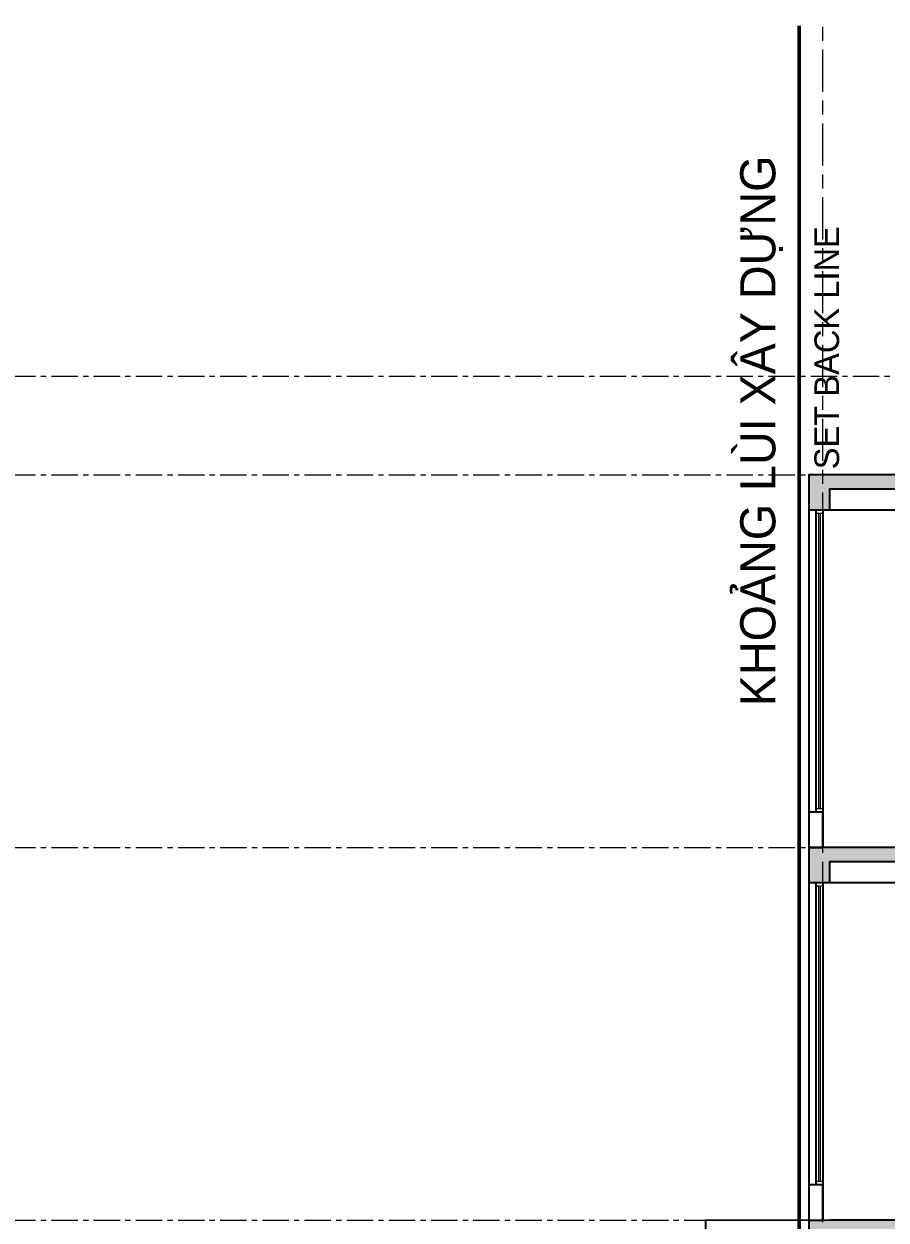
# Model space of a CAD drawing. Header units: millimetres. Extents: x -100356 to 314685, y 446 to 1273965.
# Drawn here: x 78734 to 90998, y 110705 to 127716 of the extents above; entities that cross this region are included whole.
import ezdxf
from ezdxf.xclip import XClip

# ---------------------------------------------------------------- set-up
doc = ezdxf.new("R2010")
doc.units = ezdxf.units.MM
doc.header["$XCLIPFRAME"] = 2
for name, pattern in [('20180221 BF$0$Core - tb$0$HIDDEN', [0.375, 0.25, -0.125]), ('gf$0$CENTER2', [28.575, 19.05, -3.175, 3.175, -3.175]), ('gf$0$Kume - Grid Line', [10.5, 6, -1.25, 2, -1.25]), ('section$0$CENTER', [2, 1.25, -0.25, 0.25, -0.25])]:
    doc.linetypes.add(name, pattern=pattern)
for name, color, linetype in [('FIN', 3, 'Continuous'), ('section$0$NAM', 3, 'Continuous'), ('STR', 7, 'Continuous')]:
    doc.layers.add(name, color=color, linetype=linetype)
for name, color, linetype, lineweight in [('gf$0$A.Axis', 251, 'gf$0$CENTER2', 13), ('Hatch-wall', 251, 'Continuous', 5), ('section$0$A-_FLORLEVL_E', 7, 'Continuous', 5), ('section$0$A-_WALL----_H', 1, 'Continuous', 18), ('section$0$NKC_TRUC', 8, 'section$0$CENTER', 13), ('VAT DUNG TV', 253, 'Continuous', 9)]:
    doc.layers.add(name, color=color, linetype=linetype, lineweight=lineweight)
doc.styles.add('section$0$Arial', font='Font - TrueType - Arial.ttf', dxfattribs={"width": 0.95, "height": 770})

# ---------------------------------------------------------------- blocks, each defined once
blk = doc.blocks.new('Typ Section 2')
at = {"layer": 'Hatch-wall', "ltscale": 0.5}
h = blk.add_hatch(color=256, dxfattribs=at)
h.dxf.hatch_style = 1
h.paths.add_polyline_path([(-2900, -42600), (-2900, -42300), (-3100, -42300), (-3100, -33100), (-2800, -33100), (-2800, -32800), (-3100, -32800), (-3100, -31300), (-3300, -31300), (-3300, -42300), (-3500, -42300), (-3500, -42600)])
h.paths.add_polyline_path([(-3300, -22220), (-3300, -300), (-3500, -300), (-3500, 0), (-2900, 0), (-2900, -300), (-3100, -300), (-3100, -9500), (-2800, -9500), (-2800, -9800), (-3100, -9800), (-3100, -22220)])
at = {"layer": 'STR'}
blk.add_lwpolyline([(-3300, -31300), (-3300, -42300), (-3500, -42300), (-3500, -42600), (-2900, -42600), (-2900, -42300), (-3100, -42300), (-3100, -33100), (-2800, -33100), (-2800, -32800), (-3100, -32800), (-3100, -31300)], close=True, dxfattribs=at)
blk = doc.blocks.new('Sky Section2')
at = {"layer": 'Hatch-wall', "ltscale": 0.5}
h = blk.add_hatch(color=256, dxfattribs=at)
h.dxf.hatch_style = 1
h.paths.add_polyline_path([(-5600, -11600), (-5600, -1300), (-5100, -1300), (-5100, -1600), (-5400, -1600), (-5400, -9500), (-5100, -9500), (-5100, -9800), (-5400, -9800), (-5400, -11300), (-5100, -11300), (-5100, -11600)])
h.paths.add_polyline_path([(-5600, -31300), (-5600, -42600), (-5100, -42600), (-5100, -42300), (-5400, -42300), (-5400, -33100), (-5100, -33100), (-5100, -32800), (-5400, -32800), (-5400, -31300)])
at = {"layer": 'FIN', "elevation": 0}
blk.add_lwpolyline([(-5100, -42600), (-5100, -32800)], dxfattribs=at)
at = {"layer": 'FIN'}
for points in [[(-5100, -42400), (-800, -42400)], [(-5100, -42500), (-800, -42500)], [(-5100, -42600), (-300, -42600)]]:
    blk.add_lwpolyline(points, dxfattribs=at)
at = {"layer": 'FIN', "ltscale": 10}
blk.add_lwpolyline([(-300, -42400), (-800, -42400), (-800, -42600), (-300, -42600)], close=True, dxfattribs=at)
at = {"layer": 'STR'}
blk.add_lwpolyline([(-5600, -31300), (-5600, -42600), (-5100, -42600), (-5100, -42300), (-5400, -42300), (-5400, -33100), (-5100, -33100), (-5100, -32800), (-5400, -32800), (-5400, -31300)], close=True, dxfattribs=at)
blk.add_lwpolyline([(-5100, -42400), (-300, -42400)], dxfattribs=at)
at = {"layer": 'VAT DUNG TV', "color": 5}
blk.add_lwpolyline([(-5100, -42400), (-5050, -42400), (-5050, -42500), (-5100, -42500)], close=True, dxfattribs=at)
for points in [[(-5050, -42440), (-850, -42440)], [(-5050, -42460), (-850, -42460)]]:
    blk.add_lwpolyline(points, dxfattribs=at)
at = {"layer": 'VAT DUNG TV', "color": 5, "elevation": 0}
blk.add_lwpolyline([(-800, -42400), (-850, -42400), (-850, -42500), (-800, -42500)], close=True, dxfattribs=at)
blk = doc.blocks.new('section$0$grid section')
at = {"layer": 'section$0$NKC_TRUC', "ltscale": 300}
for p, q in [((-141943.9, 93800), (0, 93800)), ((-141943.9, 92400), (0, 92400)), ((-141943.9, 87100), (0, 87100)), ((-141943.9, 81800), (0, 81800))]:
    blk.add_line(p, q, dxfattribs=at)
blk = doc.blocks.new('full section 2')
at = {"layer": 'section$0$A-_WALL----_H', "linetype": '20180221 BF$0$Core - tb$0$HIDDEN', "ltscale": 300, "const_width": 50}
blk.add_lwpolyline([(-7300, -54237.3), (-106586.4, -54237.3)], dxfattribs=at)
at = {"layer": 'section$0$A-_FLORLEVL_E'}
ref = blk.add_blockref('section$0$grid section', (-7800, 4445), dxfattribs=dict(at, rotation=90))
XClip(ref).set_block_clipping_path([(-81316.4994012154, -28458.8351833357), (17662.2916707117, 107651.268699344)])
at = {"layer": 'STR'}
for p in [(-94600, -11499), (-89300, -11499)]:
    blk.add_blockref('Sky Section2', p, dxfattribs=at)
ref = blk.add_blockref('Typ Section 2', (-86300, -11499), dxfattribs=at)
XClip(ref).set_block_clipping_path([(-3349.9942388999, -1299.9448907854), (-2799.9906273859, -1299.9404079634), (-2799.9906273859, 0), (-2799.9906273859, 641.5784681641), (693.0402666782, 641.5784681641), (693.0402666782, -44064.4844825118), (-3300, -44064.4844825118)])
at = {"layer": 'section$0$NAM', "attachment_point": 1, "rotation": 180, "style": 'section$0$Arial'}
for s, width, insert, char_height in [('SET BACK LINE', 8675.307, (-100277.3, -54018.9), 350), ('KHOẢNG LÙI XÂY DỰNG', 9359.93, (-96908.7, -55074.3), 500)]:
    blk.add_mtext_dynamic_manual_height_columns(s, width=width, gutter_width=1, heights=[0], dxfattribs=dict(at, insert=insert, char_height=char_height))

msp = doc.modelspace()

# ---------------------------------------------------------------- linework, layer by layer
at = {"layer": 'gf$0$A.Axis', "linetype": 'gf$0$Kume - Grid Line', "lineweight": 9, "ltscale": 100}
msp.add_line((90098.5, 14401), (90098.5, 127691.3), dxfattribs=at)

# ---------------------------------------------------------------- block references
at = {"layer": 'STR', "rotation": 270}
msp.add_blockref('full section 2', (143997.5, 21104.9), dxfattribs=at)

doc.saveas('drawing.dxf')
